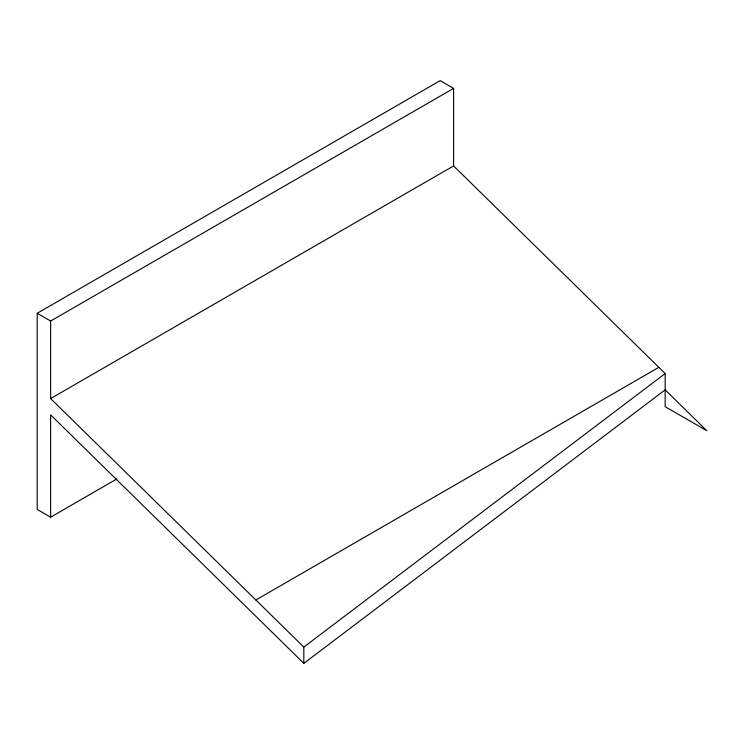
<?xml version="1.0" encoding="UTF-8"?>
<svg xmlns="http://www.w3.org/2000/svg" width="744" height="744" viewBox="0 0 744 744"><rect width="100%" height="100%" fill="white"/><g stroke="black" fill="none" stroke-linecap="round" stroke-linejoin="round"><path stroke-width="1.12" d="M665.164 373.562L665.164 406.68L706.8 430.72L665.164 389.847L303.831 663.369L303.831 647.085L665.164 373.562L453.598 165.921L453.598 88.387L440.169 80.631L37.2 313.28L37.2 509.435L50.629 517.192L116.957 478.894M37.2 313.28L50.629 321.036L453.598 88.387M303.831 647.085L50.629 398.57L453.598 165.921M255.852 599.999L658.821 367.341M303.831 663.369L50.629 414.854L50.629 517.192M50.629 321.036L50.629 398.57"/></g></svg>
